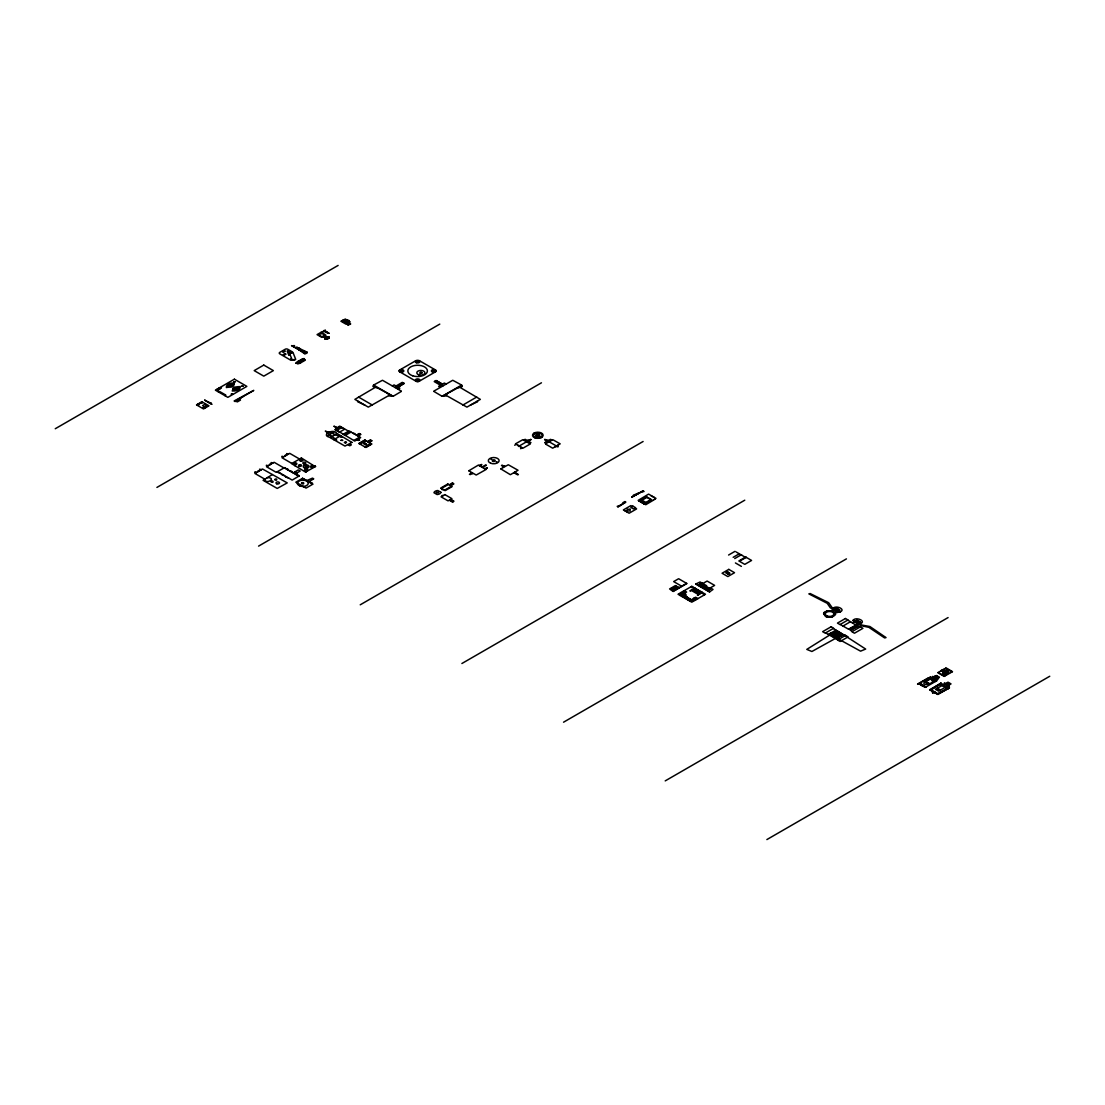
<?xml version="1.0" encoding="UTF-8"?>
<svg xmlns="http://www.w3.org/2000/svg" width="1105" height="1105" viewBox="0 0 1105 1105"><rect width="100%" height="100%" fill="white"/><g stroke="black" fill="none" stroke-linecap="round" stroke-linejoin="round"><path stroke-width="1.5" d="M346.556 442.428C343.047 444.569 347.481 440.025 345.354 443.036M304.897 466.186C311.596 470.55 302.756 461.489 306.707 467.222M947.938 683.512L949.002 683.512M949.002 683.788L947.938 683.788M701.689 582.901L698.415 585.249M307.01 352.136L305.657 352.15A3.191 1.837 0 0 0 304.497 352.827L304.4 353.572L305.698 353.517A2.224 1.285 0 0 0 306.748 353.034L307.01 352.136L298.488 348.006A3.191 1.837 0 0 0 297.328 348.683L304.4 353.572M264.537 479.087C265.904 485.371 277.424 477.581 267.148 477.595M294.814 463.575L295.726 463.575M295.698 463.934L294.814 463.92M300.878 460.081L301.789 460.081M301.776 460.426L300.947 460.467M305.671 469.846L306.582 469.846M306.568 470.205L305.671 470.191M311.748 466.351L312.66 466.351M312.632 466.711L311.817 466.738M839.731 612.129C847.01 609.311 835.076 604.476 832.7 608.8L839.731 612.129L833.336 608.441M860.091 623.883C867.397 621.107 855.16 616.162 853.06 620.554L860.091 623.883L853.695 620.195M335.271 429.431L339.746 432.014L344.539 429.251L340.064 426.668L335.077 429.665L336.39 430.632L341.666 427.594M220.102 388.919C222.395 386.833 214.743 391.571 218.155 390.231M926.197 681.757L925.327 682.351L927.565 683.636L928.601 683.139M937.786 688.443L936.902 689.037L939.139 690.321L940.175 689.824M831.996 608.689L840.256 612.101L830.38 607.888L827.217 603.302L808.86 593.882L810.145 593.537L828.681 602.722L832.59 608.303M834.082 609.035L835.725 608.068L839.676 610.029L838.267 611.106M836.568 608.482L834.164 610.112L836.416 611.231L838.957 609.767M836.416 611.231L838.833 609.601M216.718 389.402C214.936 391.571 221.456 386.709 218.942 388.297M830.2 633.386L830.2 634.491L860.574 651.163L865.657 649.063L844.441 635.334L840.021 632.792L838.695 633.552L837.355 632.543M401.295 391.46L393.09 396.322L373.601 385.065L382.482 380.272L401.281 391.087M55.25 428.74L338.13 265.421M292.659 345.865L294.565 345.865L293.612 346.418M293.902 345.478L294.289 345.699M218.376 391.888L219.329 391.336L225.821 395.079L224.868 395.631M324.014 330.782L323.351 331.168L324.718 331.182M295.56 347.536L297.48 347.536L296.527 348.103M345.078 318.931L350.188 321.887M296.803 347.15L297.19 347.371M297.024 348.393L297.991 347.84L300.118 349.07L299.151 349.622M325.768 331.79L325.132 332.163L327.743 332.937M346.846 319.953L349.042 320.519L348.434 320.864M298.543 348.158L299.883 348.558L298.626 349.304M208.403 402.261L211.276 402.994L210.475 403.463M324.746 336.68L328.13 338.793M347.702 325.146L350.547 323.461M302.729 351.68L303.999 350.934L306.872 352.84A3.191 1.837 0 0 1 305.698 353.517L304.704 353.49A1.478 0.856 0 0 1 304.98 352.978L291.54 345.589L304.4 352.647M304.635 352.785L305.919 352.039M297.549 361.68L302.052 359.084A1.395 0.801 0 0 1 303.019 358.863A1.975 1.146 0 0 1 304.966 359.912M300.104 363.158L304.607 360.562A1.395 0.801 0 0 0 305.008 360.009L305.008 360.009M234.771 401.35L253.777 390.383L234.122 400.977L235.089 401.543L243.114 396.529M156.91 487.429L439.79 324.11M373.752 385.162L373.117 385.521L392.924 396.225M415.991 360.589L399.734 369.968A2.279 1.326 0 0 0 399.734 371.832L415.991 381.225A2.279 1.326 0 0 0 419.223 381.225L435.481 371.832A2.279 1.326 0 0 0 435.481 369.968L419.223 360.589M375.741 387.04L372.951 386.543M358.282 401.35L357.633 401.709L364.885 405.162M392.33 385.921L394.098 384.913L399.844 388.228L398.09 389.25M396.004 386.018L402.33 382.358L404.25 383.463L397.924 387.123M395.217 387.579L403.297 382.91M404.002 383.325L399.527 386.198M327.052 433.257L330.727 432.055M335.823 428.188L339.028 427.262M391.805 396.322L389.029 395.825M327.536 435.743L333.931 432.055M337.191 430.536L354.76 441.047L360.672 437.635L349.014 430.909L343.103 434.32M337.508 431.088L338.779 431.834M272.341 474.584L263.073 480.316L277.231 488.438L287.231 482.899L262.534 469.003L254.854 473.423L264.606 479.059M301.099 458.147L301.582 458.741M333.765 439.707L340.796 435.646M285.159 468.285L288.032 469.211L287.397 469.584M344.152 434.928L350.064 431.516M345.105 435.481L351.017 432.069M287.079 469.404L288.032 469.957M281.485 473.921L276.858 471.987M353.006 433.215L354.926 433.588L354.277 433.947M289.151 470.592L291.872 471.421L291.237 471.794M282.769 474.653L282.12 475.026L284.524 475.675M440.854 383.214L435.881 380.631M292.038 472.263L298.903 475.482L298.267 475.854M356.363 435.149L359.236 433.491L360.838 434.417L357.951 436.074M356.68 435.329L359.553 433.671M433.934 391.087L452.746 380.272L461.628 385.065L442.138 396.322L433.934 391.46M286.181 476.628L285.546 477.001L288.681 478.064M293.792 472.539L298.295 469.929L300.215 471.034L295.712 473.644M357.633 435.895L360.506 434.224M353.807 440.494L359.719 437.083M296.665 474.197L296.029 474.556L296.831 474.28M357.316 439.942L358.269 439.389M358.269 440.494L359.236 439.942M297.853 475.62L299.124 475.979L292.19 480.095L277.493 471.614M314.635 466.089L315.671 466.448L305.671 471.959M315.132 466.572L301.485 458.05L291.499 463.589L305.229 471.904L306.057 471.338M359.194 443.616L365.106 440.204M360.161 444.169L366.073 440.757M302.632 478.382L312.439 483.299L311.707 483.617M446.199 395.825L443.423 396.322M462.263 386.543L459.487 387.04M367.509 441.586L370.382 439.928L371.984 440.854L369.098 442.511M364.153 443.892L365.106 443.34M367.827 441.765L370.7 440.108M365.106 444.445L366.073 443.892M368.78 442.318L371.653 440.66M298.06 483.493L297.425 483.852L304.773 487.36M364.636 446.752L370.534 443.34M307.328 480.357L312.48 478.12L313.751 478.852L309.248 481.462M365.589 447.304L371.501 443.892M309.566 482.374L310.367 482.098M312.66 484.17L312.024 483.438M462.885 405.038L476.725 397.04M258.57 546.119L541.45 382.8M478.935 465.454L481.656 464.445M516.256 444.307L514.668 445.232M523.535 440.025L525.207 439.334L530.718 442.511M534.295 433.782L535.359 433.284L534.585 432.842M479.736 465.923L481.656 464.818M441.365 488.479L448.395 484.418M517.858 445.232L520.579 446.807M442.663 489.225L442.028 489.598L443.146 489.515M449.776 485.219L452.967 483.382M450.094 485.399L453.285 483.562M469.432 474.307L471.517 473.106M482.277 466.89L485.73 464.901M518.411 446.116L519.06 446.475M528.162 440.481L531.035 439.555L528.798 440.854M518.577 446.392L530.718 439.376M470.081 474.667L472.153 473.479M482.913 467.263L486.366 465.26M444.445 490.261L451.475 486.2M484.598 468.727L487.305 467.705M522.168 447.718L520.579 448.644L522.264 447.774M529.599 443.533L530.718 442.884M485.399 469.183L487.305 468.078M540.4 437.304L541.353 436.751M529.999 444.127L522.969 448.188L515.469 443.851L522.789 439.721L529.999 443.754M546.381 441.13L547.97 440.204M544.945 442.511L550.456 439.334L552.127 440.025M502.982 467.014L504.75 465.992M545.663 443.754L552.859 439.721L560.194 443.851L552.693 448.188L545.663 444.127M513.756 473.23L515.51 472.222M516.684 473.631L513.963 472.609M360.23 604.808L643.11 441.489M631.977 497.153L642.93 490.827L644.049 491.476L641.66 491.932M643.262 491.007L631.756 497.029L639.602 492.761M617.833 506.712L625.858 502.084L624.905 501.532L622.778 502.761L623.731 503.314M639.022 501.214L646.646 496.822L651.784 499.791L644.16 504.184M639.381 501.269L640.941 500.372L639.795 501.242L642.143 501.601L640.872 502.126M624.491 510.538L627.267 511.339L626.576 511.739M640.278 501.781L641.729 501.629M641.812 502.665L643.276 502.513L642.406 503.01M653.898 497.153L651.246 496.035M644.035 503.949L645.79 502.941L644.049 503.687L645.044 502.513L643.331 503.286L643.663 502.485L641.287 502.098M653.953 499.557L655.997 498.369L648.594 494.101L638.151 500.385L645.762 504.736L653.953 499.847M461.89 663.511L744.77 500.192M728.596 555.028L734.991 551.34M671.578 588.703L673.498 589.808M673.663 588.053L676.55 586.396M672.876 591.286L686.606 583.343M733.168 557.321L738.844 554.033M734.728 558.564L741.552 554.627M682.807 592.501L683.733 592.736L682.807 592.971M684.409 591.576L684.893 591.437M683.304 592.971L682.379 592.763L683.304 592.501M684.907 592.045L684.409 592.045M680.197 595.512L682.586 594.131L687.379 596.893L684.99 598.275M698.194 585.125L701.868 582.998M739.701 561.091L746.207 557.348M683.456 593.882L686.647 592.045L684.257 590.664M683.608 593.979L686.053 594.449L685.238 594.918L681.053 592.501M694.879 588.122L689.921 590.982L692.379 589.739L699.576 593.896L697.435 595.319L702.379 592.46M699.134 585.664L707.117 581.05L714.631 585.388L706.648 590.001M695.031 588.219L693.125 589.31L694.41 590.056M692.545 589.835L691.399 590.498L698.263 594.462M681.799 596.438L684.188 595.043M699.866 585.899L702.103 584.614M700.031 585.995L702.269 584.697M693.995 590.471L696.482 589.048M683.387 597.349L685.791 595.968M701.468 586.824L703.705 585.54M701.634 586.921L703.857 585.622M726.413 573.136L728.029 572.197M695.28 591.216L697.752 589.78M697.918 589.877L696.012 590.968L697.448 591.797M702.987 587.694L705.225 586.41L700.75 583.827M702.987 587.888L706.661 585.76L700.087 581.976L695.694 584.048L709.438 591.976L713.029 589.448L711.44 588.523L707.366 590.415M703.139 587.984L704.106 587.418L708.94 590.222L707.987 590.774M704.479 587.639L706.468 586.575L704.548 587.68M727.808 573.937L729.424 572.998M697.034 592.225L699.506 590.802M686.274 598.648L687.876 597.736M705.28 588.109L707.283 587.045M687.089 599.117L688.691 598.192M698.319 592.957L700.791 591.534M700.943 591.631L699.037 592.722L700.321 593.468L702.227 592.363M687.904 599.587L689.506 598.661M706.91 589.048L708.83 587.943M688.719 600.056L690.307 599.131M707.794 589.559L709.631 588.399M689.52 600.526L691.122 599.601M708.526 589.987L710.529 588.924M694.147 599.048L694.644 599.518M695.749 598.123L696.399 598.675M563.55 722.2L846.43 558.881M830.96 610.955L833.377 609.559L837.452 611.908L839.607 611.866L834.786 613.178M834.303 608.993L836.071 608.095L839.759 610.222L838.474 610.955M834.234 610.057L836.858 608.551M838.198 611.245L834.689 608.772M828.377 634.477L835.974 630.085L833.239 628.496M842.949 626.065L850.546 621.673M852.328 622.792L854.303 621.645L858.143 623.855L848.585 629.228L840.201 624.477M855.229 621.079L856.997 620.181L860.685 622.308L859.124 623.331M836.623 632.999L838.474 634.063L837.797 635.527L835.27 635.914L833.432 634.85L834.109 633.386L838.792 631.715L836.043 631.066L806.802 649.395L811.899 651.494L842.77 634.38M860.008 622.018L857.19 623.4L855.256 622.101L857.784 620.637M838.529 633.98L840.021 633.124L838.267 632.101M857.273 623.358L859.897 621.853M825.628 632.889L834.013 637.64L837.051 635.886M838.433 635.099L841.886 633.828L834.013 637.64M848.585 629.228L856.458 625.416L859.939 627.101M834.869 637.889L836.015 638.552L843.046 634.491L845.38 635.513M849.427 629.477L850.588 630.14L857.618 626.079M836.015 638.552L843.875 634.643M850.588 630.14L858.447 626.231M665.21 780.89L948.09 617.571M917.551 684.078L928.683 677.641L935.383 681.523M917.827 684.244L930.59 676.909L932.51 678.014L931.239 678.76M939.416 671.812L937.814 672.738L944.209 676.426L945.797 675.514M939.733 671.633L944.209 669.05M944.526 668.87L946.115 667.945L952.51 671.633L950.908 672.558M931.874 678.014C916.169 683.208 926.833 688.968 936.418 678.981M933.394 677.227L925.88 681.564L928.918 683.318M933.711 677.047L936.418 675.487L937.62 676.177L935.383 677.462L938.255 676.536L939.457 677.227L936.75 678.802M921.169 685.114L922.772 686.039M943.352 672.862L946.322 671.149M943.642 673.069L942.689 673.622A3.508 2.017 0 0 0 947.883 673.47A3.508 2.017 0 0 0 947.082 670.5A3.508 2.017 0 0 0 942.054 671.26L943.256 671.619M944.002 673.235L946.971 671.522M933.794 680.224L935.065 679.492L936.985 680.597L925.161 687.421L918.766 683.733M946.115 675.321L950.59 672.738M930.99 689.865L940.41 684.423M944.968 683.912L935.465 689.313L938.656 691.164L948.007 685.666M945.286 683.733L948.007 682.158L951.032 683.912L948.325 685.487M932.744 691.799L934.347 692.725M932.316 692.6L934.181 691.523M932.634 692.794L934.499 691.716M932.952 692.973L934.83 691.896M937.703 693.733L947.123 688.305M766.87 839.579L1049.75 676.26M342.661 321.445L341.417 321.058M343.379 321.03L342.053 320.685M346.625 322.84L347.964 323.171M347.343 322.425L348.6 322.798M345.906 323.254L347.246 323.585M855.45 621.038L859.455 623.248M855.961 620.899L857.328 620.223L860.726 622.502L859.041 623.455M855.256 622.101L858.06 620.706M859.635 624.657L869.897 626.521L886.017 637.585L884.594 637.917L868.889 627.364L861.113 625.637L853.06 620.223L860.325 624.311M704.299 594.752C701.827 592.612 705.418 595.982 703.457 593.675M679.547 593.882C678.746 595.153 682.351 594.283 679.63 593.661M703.512 593.882L703.457 594.614M289.289 352.509L292.563 352.012L287.77 349.235A1.809 1.05 0 0 0 285.214 349.235L279.786 352.371A1.809 1.05 0 0 0 279.786 353.849L290.325 359.94L292.134 359.719M289.082 352.398L287.756 352.564L287.148 351.045L288.474 350.865L292.19 359.843L295.712 359.374L293.046 352.633L289.524 353.103M289.455 353.351L288.143 353.531L288.737 355.05L290.062 354.871M290.905 358.545L291.402 360.271L294.966 359.885M345.589 441.738L344.304 442.47M294.8 465.716L295.284 465.122M919.885 683.083L925.962 686.965M834.441 608.8L838.612 610.872M461.462 385.162L462.111 385.521L442.304 396.225M655.224 498.825L654.74 499.101M349.94 323.848L350.547 324.207L348.337 324.773M342.771 320.27L343.489 320.588M945.645 668.221L952.027 671.909M557.804 445.232L555.083 446.807M639.022 492.83L633.4 495.22L634.132 495.648M542.03 437.138L540.304 437.249L541.077 437.691M556.92 445.743L558.205 446.779L555.967 446.296M547.5 440.481L544.627 439.555L546.851 440.854M557.238 446.116L556.602 446.475M544.945 439.376L557.086 446.392M533.632 433.395L534.392 433.837M476.946 401.35L477.581 401.709L470.329 405.162M446.13 384.057L444.376 383.034L438.63 386.363L440.384 387.372M736.096 551.934L745.82 557.555M855.615 620.858L859.51 623.11M544.945 442.884L546.063 443.533M442.456 384.139L436.13 380.493L434.21 381.598L440.536 385.244M435.177 381.045L443.257 385.714M847.797 620.085L856.458 625.416M938.297 672.462L944.678 676.149M527.679 440.204L529.281 441.13M945.77 683.456L948.808 685.211M735.419 562.942L741.386 566.382M850.836 630.624L852.342 631.494M930.272 677.089L936.667 680.777M940.894 683.221L949.195 688.014M625.333 502.388L618.151 506.905L617.225 506.339L618.551 506.297M632.419 506.491L630.872 505.593L623.372 509.916L629.118 513.231L636.618 508.908L635.057 508.01M929.319 677.641L935.7 681.343M939.941 683.774L948.242 688.581M940.093 684.244L947.759 688.857M621.77 504.446L618.828 506.145M937.454 688.249L940.493 690.003M835.905 630.126L841.458 633.345M328.268 337.453L325.271 338.406L325.947 338.793M325.975 338.006L326.749 338.323M838.833 636.812L837.521 636.038L838.364 635.555A2.984 1.727 0 0 0 838.364 633.124M930.672 689.686L938.021 693.926M919.25 683.456L925.645 687.144M726.524 572.501L727.228 572.666M728.416 573.592L729.148 573.771M831.181 632.82L833.626 633.068A2.984 1.727 0 0 1 837.852 633.068M829.703 634.712L836.098 638.4M836.264 639.035L837.77 639.905M502.112 465.122L504.184 466.324M514.447 472.332L518.411 474.528M501.477 465.495L503.549 466.697M514.308 472.912L517.762 474.901M701.302 585.443L702.421 586.092L700.349 585.995M702.904 586.368L703.94 586.962M701.951 586.921L702.987 587.515M696.026 583.868L709.755 591.797M303.184 359.36L304.137 359.912L300.408 362.067L299.441 361.515M303.64 360.202L302.811 360.686M302.369 359.829L303.64 360.575M301.347 360.41L302.328 360.962M301.845 361.238L300.878 361.791M481.725 466.559L483.479 467.581M299.124 361.694L300.09 362.26L298.17 363.365L297.204 362.813M298.612 361.998L299.925 362.716L297.784 363.946L296.513 363.214M358.503 397.04L372.33 405.038M296.872 362.633L296.554 362.813M681.661 586.202L673.663 581.589L678.622 578.73L686.923 583.537L673.194 591.465L669.589 588.924L671.191 587.998L675.266 589.89M679.105 587.68L675.431 585.553L672.227 587.404L675.901 589.531M697.987 598.592L695.598 597.211L692.407 599.048L694.796 600.429M675.183 587.169L677.42 588.468M682.655 591.576L685.059 592.957M693.995 598.123L696.399 599.518M675.031 587.266L677.268 588.564M674.782 590.167L672.227 590.54L673.194 591.092M470.951 472.788L472.705 473.796M348.531 431.185L339.746 426.116L338.462 426.848L339.111 427.221M357.951 439.21L359.553 440.135L356.998 439.762M337.191 427.4L333.834 426.199L336.555 427.773M336.804 433.713C334.47 427.552 319.317 435.481 330.409 437.4M443.202 495.565L442.069 495.482L442.704 495.855M450.149 499.681L453.34 501.518M449.818 499.861L453.022 501.698M339.359 436.475L329.456 432.055L327.536 433.16L335.202 438.878M349.746 443.948L351.335 444.873L349.746 445.798L348.144 444.873M328.655 432.331L325.298 431.13L328.019 432.704M238.887 398.974L240.489 400.079L237.285 401.93L235.848 401.087M301.582 458.271L301.085 458.741M315.132 466.089L314.635 466.572M299.414 458.948L289.676 453.326L282.01 457.76L291.748 463.382M201.11 402.538L201.911 403.007M207.602 406.281L204.646 404.43L202.574 405.632L204.646 406.82L208.403 405.811L205.972 406.281M288.557 453.975L286.637 453.603L287.922 454.348M286.803 454.984L284.883 456.089M197.864 404.416L198.665 404.886M203.541 407.69L204.356 408.159M285.684 455.08L285.035 455.453M283.764 456.738L281.844 456.365L283.129 457.111M294.938 471.876L296.858 472.981M285.573 468.161L284.62 467.608L276.222 472.346L266.471 466.724L274.137 462.291L283.888 467.926M284.206 467.733L298.903 476.227M273.018 462.94L271.098 462.567L272.382 463.313M271.264 463.962L269.344 465.067M270.145 464.045L269.51 464.418M268.225 465.702L266.305 465.343L267.59 466.075M261.415 469.639L259.495 469.28L260.766 470.012M259.647 470.661L257.741 471.766M258.529 470.758L257.893 471.117M256.622 472.415L254.703 472.042L255.973 472.788M291.941 352.785L290.615 352.951M458.161 387.8A1.809 1.05 0 0 1 460.716 387.8L480.357 399.375L466.932 407.123L446.876 395.797A1.809 1.05 0 0 1 446.876 394.319M388.338 394.319A1.809 1.05 0 0 1 388.338 395.797L368.296 407.123L354.871 399.375L374.512 387.8A1.809 1.05 0 0 1 377.067 387.8M940.507 671.191A4.973 2.873 0 0 1 943.435 669.492M299.096 363.421A1.395 0.801 0 0 0 300.505 362.606L300.505 362.606A1.975 1.146 0 0 0 298.516 361.459M298.571 361.432A1.395 0.801 0 0 0 297.162 362.247L297.162 362.343A1.975 1.146 0 0 0 299.137 363.379M234.868 386.874A1.575 0.912 0 0 1 233.058 387.91M231.746 387.151A1.575 0.912 0 0 1 233.542 386.115M236.208 386.75A2.928 1.699 0 0 1 232.851 388.684M230.406 387.275A2.928 1.699 0 0 1 233.749 385.341M237.547 386.626A4.296 2.472 0 0 1 232.644 389.457M229.067 387.399A4.296 2.472 0 0 1 233.97 384.568M238.887 386.515A5.649 3.26 0 0 1 232.437 390.231M227.727 387.51A5.649 3.26 0 0 1 234.177 383.794M240.227 386.391A7.003 4.047 0 0 1 232.23 391.004M226.387 387.634A7.003 4.047 0 0 1 234.384 383.021M422.207 372.758C418.187 375.576 419.914 369.968 422.207 372.758M220.144 387.731L221.497 387.758L220.144 387.703M231.318 394.195L232.672 394.223L231.332 394.167M234.039 381.736L235.393 381.764L234.039 381.708M241.705 386.17L243.059 386.198L241.705 386.17M271.029 481.683C274.178 484.128 273.418 479.142 271.043 481.628M274.703 479.556C277.438 482.125 277.507 477.084 274.703 479.556M301.499 483.244C304.469 486.048 304.579 480.578 301.513 483.189M335.423 440.108L336.776 440.135L335.423 440.08M344.111 321.887L345.92 321.969L344.125 321.817M340.851 436.972L342.205 437.027L340.865 436.917M341.017 440.315L342.812 440.356L341.017 440.273M349.07 444.845L350.423 444.901L349.111 444.735M400.645 370.866L402.441 370.907L400.645 370.824M416.709 361.584L418.519 361.625L416.723 361.556M416.709 380.148L418.519 380.189L416.723 380.106M432.787 370.866L434.583 370.949L432.801 370.797M436.365 492.485L438.519 492.568L436.378 492.388M536.477 435.218C539.779 437.939 539.143 432.483 536.477 435.218M681.523 595.25L682.876 595.277L681.523 595.25M683.111 596.175L684.465 596.203L683.111 596.175M684.713 597.101L686.067 597.156L684.741 597.018M690.722 587.294L692.807 587.335L690.722 587.294M691.081 587.308L692.434 587.335L691.081 587.308M690.722 601.134L692.807 601.175L690.722 601.134M691.081 601.148L692.434 601.175L691.095 601.12M929.595 679.285L930.949 679.34L929.623 679.202M932.15 680.749L933.504 680.804L932.164 680.694M351.901 442.414L344.981 446.075L330.091 437.58L337.122 433.533L351.901 442.414M468.81 470.771L476.2 475.04L486.007 469.528L478.327 465.108L468.81 470.771M500.841 468.907L510.372 474.694L518.038 470.26L508.3 464.763L500.855 468.865M929.678 689.824L937.827 694.493L949.527 687.835L937.703 694.106L930.355 689.865L941.211 683.042L929.706 689.741M824.012 612.571L823.557 613.551L825.96 616.77L831.996 617.184L835.629 614.366L833.211 611.148L827.175 610.747L824.012 612.571M234.398 379.181L215.392 390.162L227.851 397.358L246.857 386.377L234.398 379.181M284.413 350.617L282.493 351.735L283.46 352.288L285.366 351.183L284.413 350.617M284.22 351.072L283.267 351.625L284.22 351.072M263.777 365.078L254.191 370.617L263.777 376.142L273.363 370.617L263.777 365.078M321.044 332.315L317.052 334.622L321.831 337.384L325.837 335.077L321.044 332.315M324.179 330.506L328.972 333.268L324.179 330.506M285.09 353.6L283.17 354.705L284.123 355.257L286.043 354.152L285.09 353.6M325.395 330.326L321.873 332.356L325.395 330.326M343.89 319.621L341.017 321.279L346.127 324.235L349 322.577L343.89 319.621M201.925 401.75L196.497 404.886L203.527 408.947L208.956 405.811L201.925 401.75M204.729 400.134L211.759 404.195L204.729 400.134M284.897 354.042L283.93 354.595L284.897 354.042M198.665 403.947L197.049 404.886L199.48 404.416L198.665 403.947M201.911 402.068L200.295 403.007L202.726 402.538L201.911 402.068M345.009 321.003L343.406 321.928L345.009 322.853L346.611 321.928L345.009 321.003M323.931 337.149L327.439 339.18L323.931 337.149M325.547 336.224L329.069 338.24L325.547 336.224M204.356 407.22L202.726 408.159L205.157 407.69L204.356 407.22M329.097 336.97L325.105 339.276L329.097 336.97M303.916 358.559L295.933 363.172L303.916 358.559M305.56 471.338L306.223 471.711L305.56 471.338M364.788 440.025L358.876 443.437L365.907 447.484L371.819 444.072L364.788 440.025M302.535 478.327L295.822 482.194L306.057 488.092L312.756 484.225L302.535 478.327M364.788 443.16L363.835 443.713L366.39 444.072L364.788 443.16M490.731 458.644L491.532 459.114L490.731 458.644M447.718 484.031L440.688 488.092L445.122 490.648L452.152 486.601L447.718 484.031M452.359 483.023L449.832 484.487L451.365 485.371L453.893 483.907L452.359 483.023M496.394 461.918L497.195 462.373L496.394 461.918M444.873 494.598L441.033 496.822L448.064 500.869L451.904 498.659L444.873 494.598M451.42 499.709L449.887 500.593L452.415 502.057L453.948 501.173L451.42 499.709M646.881 497.374L641.991 500.192L645.886 502.43L650.762 499.612L646.881 497.374M632.958 506.187L630.831 507.402L633.469 508.935L635.582 507.706L632.958 506.187M670.763 589.172L672.6 590.332L670.763 589.172M675.984 587.998L674.948 588.606L676.937 588.564L675.984 587.998M677.503 587.128L676.467 587.722L678.456 587.68L677.503 587.128M691.758 586.327L678.028 594.255L691.758 602.184L705.501 594.255L691.758 586.327M745.654 557.03L738.858 560.953L744.784 564.365L751.58 560.442L745.654 557.03M699.797 584.559L698.83 585.125L700.832 585.167L699.797 584.559M728.789 569.379L722.076 573.246L727.836 576.575L734.535 572.694L728.789 569.379M683.539 595.968L684.202 596.341L683.539 595.968M684.036 595.968L683.373 596.341L684.036 595.968M727.532 571.92L725.916 572.846L728.333 574.241L729.949 573.315L727.532 571.92M685.141 596.88L685.804 597.266L685.141 596.88M685.639 596.88L684.976 597.266L685.639 596.88M687.061 597.266L685.473 598.178L690.335 600.996L691.937 600.07L687.061 597.266M708.015 587.473L706.095 588.578L708.098 587.515M694.644 599.048L693.981 599.421L694.644 599.048M696.247 598.123L695.584 598.496L696.247 598.123M831.126 626.77L822.631 631.673L825.186 633.151L833.681 628.248L831.126 626.77M845.436 618.496L837.452 623.11L840.007 624.587L847.991 619.974L845.436 618.496M835.27 632.999L833.432 634.063L834.109 635.527L836.623 635.914L838.474 634.85L837.797 633.386L835.27 632.999M845.56 635.403L837.576 640.016L840.132 641.48L848.115 636.881L845.56 635.403M860.394 626.839L851.9 631.742L854.455 633.22L862.95 628.317L860.394 626.839M932.744 676.495L937.703 679.354L932.744 676.495M935.631 675.763L934.789 676.232L938.145 678.166L938.988 677.697L935.631 675.763M943.905 670.984L943.062 671.453L946.419 673.401L947.261 672.917L943.905 670.984M944.333 683.18L949.278 686.039L944.333 683.18M288.225 351.307L288.004 352.136L288.225 351.307M289.206 353.78L288.985 354.622L289.206 353.78M630.112 509.267L627.17 509.267L627.17 510.952L630.112 510.952L630.112 509.267M440.895 492.305L437.815 490.523A4.31 2.486 0 0 0 433.975 492.747L437.069 494.529A4.31 2.486 0 0 0 440.895 492.305M412.718 375.797A9.779 5.649 0 0 0 427.4 370.907A9.779 5.649 0 0 0 412.718 366.017A9.779 5.649 0 0 0 412.718 375.797M432.552 372.04A2.265 1.298 0 0 0 435.936 370.907A2.265 1.298 0 0 0 432.552 369.774A2.265 1.298 0 0 0 432.552 372.04M416.35 362.702A2.265 1.298 0 0 0 419.872 361.722A2.265 1.298 0 0 0 416.626 360.451A2.265 1.298 0 0 0 416.35 362.702M400.272 371.984A2.265 1.298 0 0 0 403.795 371.004A2.265 1.298 0 0 0 400.549 369.733A2.265 1.298 0 0 0 400.272 371.984M416.488 381.308A2.265 1.298 0 0 0 419.872 380.189A2.265 1.298 0 0 0 416.488 379.056A2.265 1.298 0 0 0 416.488 381.308M418.574 374.719A4.061 2.348 0 0 0 424.914 372.951A4.061 2.348 0 0 0 419.071 370.672A4.061 2.348 0 0 0 418.574 374.719M304.662 467.981A2.942 1.699 0 0 0 309.069 466.517A2.942 1.699 0 0 0 304.662 465.053A2.942 1.699 0 0 0 304.662 467.981M303.543 463.713A1.464 0.843 0 0 0 305.836 463.078A1.464 0.843 0 0 0 303.723 462.249A1.464 0.843 0 0 0 303.543 463.713M299.234 466.2A1.464 0.843 0 0 0 301.527 465.564A1.464 0.843 0 0 0 299.414 464.735A1.464 0.843 0 0 0 299.234 466.2M311.306 467.277A1.575 0.912 0 0 0 313.779 466.586A1.575 0.912 0 0 0 311.513 465.688A1.575 0.912 0 0 0 311.306 467.277M300.45 461.006A1.575 0.912 0 0 0 302.908 460.315A1.575 0.912 0 0 0 300.643 459.418A1.575 0.912 0 0 0 300.45 461.006M305.242 470.771A1.575 0.912 0 0 0 307.701 470.081A1.575 0.912 0 0 0 305.436 469.197A1.575 0.912 0 0 0 305.242 470.771M294.386 464.501A1.575 0.912 0 0 0 296.844 463.81A1.575 0.912 0 0 0 294.579 462.926A1.575 0.912 0 0 0 294.386 464.501M276.747 483.783A1.768 1.022 0 0 0 279.496 483.023A1.768 1.022 0 0 0 276.968 482.029A1.768 1.022 0 0 0 276.747 483.783M299.814 485.896A5.428 3.135 0 0 0 308.267 483.52A5.428 3.135 0 0 0 300.491 480.482A5.428 3.135 0 0 0 299.814 485.896M536.864 436.226A1.92 1.105 0 0 0 539.751 435.273A1.92 1.105 0 0 0 536.864 434.306A1.92 1.105 0 0 0 536.864 436.226M535.676 437.414A4.296 2.472 0 0 0 542.127 435.273A4.296 2.472 0 0 0 535.676 433.119A4.296 2.472 0 0 0 535.676 437.414M534.848 437.815A5.304 3.066 0 0 0 543.121 435.494A5.304 3.066 0 0 0 535.511 432.511A5.304 3.066 0 0 0 534.848 437.815M492.996 461.379A1.464 0.843 0 0 0 495.192 460.647A1.464 0.843 0 0 0 492.996 459.915A1.464 0.843 0 0 0 492.996 461.379M490.689 463.244A5.428 3.135 0 0 0 499.129 460.868A5.428 3.135 0 0 0 491.352 457.829A5.428 3.135 0 0 0 490.689 463.244M827.438 616.107A4.296 2.472 0 0 0 833.874 613.966A4.296 2.472 0 0 0 827.438 611.811A4.296 2.472 0 0 0 827.438 616.107M826.899 616.645A5.373 3.108 0 0 0 834.966 613.966A5.373 3.108 0 0 0 826.899 611.272A5.373 3.108 0 0 0 826.899 616.645M835.118 635.168A1.492 0.856 0 0 0 837.438 634.519A1.492 0.856 0 0 0 835.297 633.69A1.492 0.856 0 0 0 835.118 635.168M834.565 635.831A2.763 1.588 0 0 0 838.709 634.463A2.763 1.588 0 0 0 834.565 633.082A2.763 1.588 0 0 0 834.565 635.831M944.084 673.263A2.141 1.243 0 0 0 947.303 672.185A2.265 1.298 0 0 0 944.029 671.053A2.265 1.298 0 0 0 944.029 673.318A2.265 1.298 0 0 0 947.427 672.185A2.141 1.243 0 0 0 944.084 671.108A2.141 1.243 0 0 0 944.084 673.263M320.505 336.224A2.376 1.367 0 0 0 324.207 335.188A2.376 1.367 0 0 0 320.795 333.848A2.376 1.367 0 0 0 320.505 336.224"/></g></svg>
